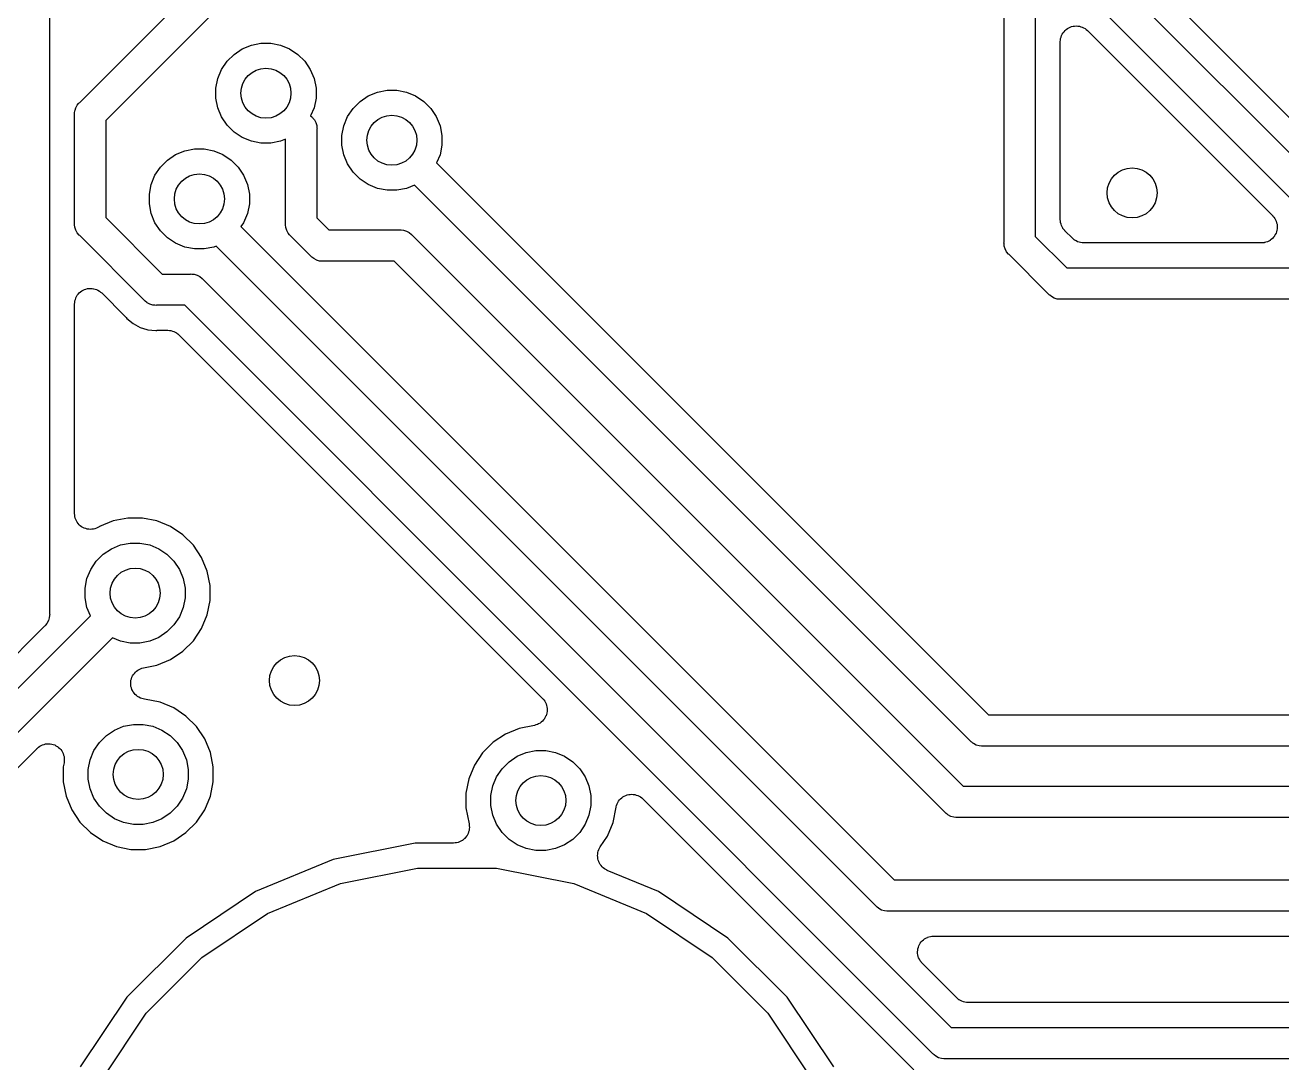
# Model space of a CAD drawing. Extents: x 113.2 to 188.8, y -123.8 to -78.2.
# Drawn here: x 147.55 to 157.6, y -99.36 to -91.06 of the extents above; entities that cross this region are included whole.
import ezdxf

# ---------------------------------------------------------------- set-up
doc = ezdxf.new("R2010")
doc.units = 0
doc.layers.add('BLACK', color=7, linetype='CONTINUOUS')

msp = doc.modelspace()

# ---------------------------------------------------------------- linework, layer by layer
at = {"layer": 'BLACK', "linetype": 'CONTINUOUS'}
for p, q in [((149.093, -83.516), (157.825, -92.248)), ((157.68, -92.4571), (148.948, -83.725)), ((147.982, -91.6755), (150.142, -89.5159)), ((147.741, -89.6357), (147.741, -95.7664)), ((150.286, -89.725), (148.191, -91.82)), ((157.87, -92.0108), (155.728, -89.8682)), ((155.625, -90.7425), (155.625, -92.7482)), ((155.375, -92.7939), (155.375, -90.7882)), ((155.904, -91.0735), (155.916, -91.07)), ((155.916, -91.07), (155.928, -91.0666)), ((155.928, -91.0665), (155.94, -91.0654)), ((155.928, -91.0666), (155.928, -91.0665)), ((155.928, -91.0665), (155.928, -91.0665)), ((155.94, -91.0654), (155.952, -91.0642)), ((155.952, -91.0642), (155.953, -91.0642)), ((155.953, -91.0642), (155.953, -91.0642)), ((155.953, -91.0642), (155.965, -91.0655)), ((155.965, -91.0655), (155.977, -91.0667)), ((155.977, -91.0667), (155.977, -91.0668)), ((155.977, -91.0668), (155.978, -91.0668)), ((155.978, -91.0668), (155.989, -91.0704)), ((155.989, -91.0704), (156.001, -91.074)), ((155.826, -91.1772), (155.828, -91.1653)), ((155.828, -91.1648), (155.831, -91.1531)), ((155.828, -91.165), (155.828, -91.1648)), ((155.828, -91.1653), (155.828, -91.165)), ((155.831, -91.1531), (155.835, -91.1416)), ((155.835, -91.1412), (155.841, -91.1306)), ((155.835, -91.1414), (155.835, -91.1412)), ((155.835, -91.1416), (155.835, -91.1414)), ((155.841, -91.1306), (155.847, -91.1198)), ((155.847, -91.1195), (155.855, -91.1102)), ((155.847, -91.1197), (155.847, -91.1195)), ((155.847, -91.1198), (155.847, -91.1197)), ((155.855, -91.1102), (155.863, -91.1008)), ((155.863, -91.1005), (155.873, -91.0929)), ((155.863, -91.1007), (155.863, -91.1005)), ((155.863, -91.1008), (155.863, -91.1007)), ((155.873, -91.0929), (155.882, -91.0852)), ((155.882, -91.085), (155.893, -91.0793)), ((155.882, -91.0851), (155.882, -91.085)), ((155.882, -91.0852), (155.882, -91.0851)), ((155.893, -91.0793), (155.904, -91.0736)), ((155.904, -91.0736), (155.904, -91.0735)), ((155.904, -91.0736), (155.904, -91.0736)), ((156.001, -91.074), (156.001, -91.0741)), ((156.001, -91.0741), (156.001, -91.0741)), ((156.001, -91.0741), (156.012, -91.08)), ((156.012, -91.08), (156.023, -91.0857)), ((156.023, -91.0857), (156.023, -91.0858)), ((156.023, -91.0858), (156.023, -91.0859)), ((156.023, -91.0859), (156.032, -91.0937)), ((156.032, -91.0937), (156.042, -91.1014)), ((156.042, -91.1014), (157.524, -92.5832)), ((149.217, -91.2915), (149.282, -91.2477)), ((149.282, -91.2477), (149.355, -91.2175)), ((149.355, -91.2175), (149.432, -91.2022)), ((149.432, -91.2022), (149.511, -91.2022)), ((149.511, -91.2022), (149.588, -91.2175)), ((149.588, -91.2175), (149.661, -91.2477)), ((149.661, -91.2477), (149.727, -91.2915)), ((155.825, -91.1894), (155.826, -91.1772)), ((155.825, -91.1899), (155.825, -91.1894)), ((155.825, -91.1912), (155.825, -91.1899)), ((155.825, -91.1899), (155.825, -91.1899)), ((155.825, -91.1899), (155.825, -91.1899)), ((155.825, -92.6128), (155.825, -91.1912)), ((149.117, -91.4127), (149.161, -91.3472)), ((149.161, -91.3472), (149.217, -91.2915)), ((149.727, -91.2915), (149.782, -91.3472)), ((149.782, -91.3472), (149.826, -91.4127)), ((149.087, -91.4855), (149.117, -91.4127)), ((149.826, -91.4127), (149.856, -91.4855)), ((149.072, -91.5628), (149.087, -91.4855)), ((149.072, -91.6416), (149.072, -91.5628)), ((149.856, -91.4855), (149.872, -91.5628)), ((149.872, -91.5628), (149.872, -91.6416)), ((149.087, -91.7188), (149.072, -91.6416)), ((149.872, -91.6416), (149.856, -91.7188)), ((150.169, -91.7238), (150.224, -91.6681)), ((150.224, -91.6681), (150.29, -91.6243)), ((150.29, -91.6243), (150.363, -91.5942)), ((150.363, -91.5942), (150.44, -91.5788)), ((150.44, -91.5788), (150.519, -91.5788)), ((150.519, -91.5788), (150.596, -91.5942)), ((150.596, -91.5942), (150.669, -91.6243)), ((150.669, -91.6243), (150.734, -91.6681)), ((150.734, -91.6681), (150.79, -91.7238)), ((147.94, -91.7683), (147.941, -91.7593)), ((147.941, -91.7744), (147.94, -91.7683)), ((147.941, -91.7593), (147.943, -91.7438)), ((147.941, -92.6427), (147.941, -91.7744)), ((147.943, -91.7438), (147.945, -91.7379)), ((147.945, -91.7379), (147.95, -91.7202)), ((147.95, -91.7202), (147.962, -91.6985)), ((147.962, -91.6985), (147.973, -91.6842)), ((147.973, -91.6842), (147.977, -91.6794)), ((147.973, -91.6842), (147.973, -91.6842)), ((147.977, -91.6794), (147.982, -91.6755)), ((149.117, -91.7916), (149.087, -91.7188)), ((149.856, -91.7188), (149.829, -91.7833)), ((150.125, -91.7893), (150.169, -91.7238)), ((150.79, -91.7238), (150.834, -91.7893)), ((148.191, -91.82), (148.191, -92.5971)), ((149.161, -91.8571), (149.117, -91.7916)), ((149.217, -91.9129), (149.161, -91.8571)), ((149.829, -91.7833), (149.838, -91.7923)), ((149.838, -91.7923), (149.843, -91.7962)), ((149.843, -91.7962), (149.847, -91.801)), ((149.847, -91.801), (149.847, -91.801)), ((149.847, -91.801), (149.854, -91.8096)), ((149.854, -91.8096), (149.859, -91.8152)), ((149.859, -91.8152), (149.87, -91.837)), ((149.87, -91.837), (149.878, -91.8605)), ((149.878, -91.8605), (149.879, -91.8789)), ((150.079, -91.9394), (150.095, -91.8621)), ((150.095, -91.8621), (150.125, -91.7893)), ((150.834, -91.7893), (150.864, -91.8621)), ((150.864, -91.8621), (150.879, -91.9394)), ((149.282, -91.9566), (149.217, -91.9129)), ((149.355, -91.9868), (149.282, -91.9566)), ((149.629, -91.9697), (149.588, -91.9868)), ((149.629, -92.6459), (149.629, -91.9697)), ((149.879, -91.8789), (149.879, -91.8789)), ((149.879, -91.8789), (149.88, -91.885)), ((149.88, -91.885), (149.879, -91.8911)), ((149.879, -91.8911), (149.879, -92.6003)), ((150.079, -92.0182), (150.079, -91.9394)), ((150.879, -91.9394), (150.879, -92.0182)), ((148.749, -92.0938), (148.822, -92.0637)), ((148.822, -92.0637), (148.899, -92.0483)), ((148.899, -92.0483), (148.978, -92.0483)), ((148.978, -92.0483), (149.055, -92.0637)), ((149.055, -92.0637), (149.128, -92.0938)), ((149.432, -92.0022), (149.355, -91.9868)), ((149.511, -92.0022), (149.432, -92.0022)), ((149.588, -91.9868), (149.511, -92.0022)), ((150.095, -92.0955), (150.079, -92.0182)), ((150.879, -92.0182), (150.864, -92.0955)), ((148.628, -92.1933), (148.684, -92.1376)), ((148.684, -92.1376), (148.749, -92.0938)), ((149.128, -92.0938), (149.194, -92.1376)), ((149.194, -92.1376), (149.249, -92.1933)), ((150.125, -92.1683), (150.095, -92.0955)), ((150.169, -92.2338), (150.125, -92.1683)), ((150.864, -92.0955), (150.837, -92.16)), ((150.837, -92.16), (155.252, -96.575)), ((148.554, -92.3316), (148.584, -92.2588)), ((148.584, -92.2588), (148.628, -92.1933)), ((149.249, -92.1933), (149.293, -92.2588)), ((149.293, -92.2588), (149.323, -92.3316)), ((150.224, -92.2895), (150.169, -92.2338)), ((148.539, -92.4089), (148.554, -92.3316)), ((149.323, -92.3316), (149.339, -92.4089)), ((150.29, -92.3333), (150.224, -92.2895)), ((150.363, -92.3634), (150.29, -92.3333)), ((150.44, -92.3788), (150.363, -92.3634)), ((150.596, -92.3634), (150.519, -92.3788)), ((150.661, -92.3367), (150.596, -92.3634)), ((155.108, -96.7841), (150.661, -92.3367)), ((148.539, -92.4877), (148.539, -92.4089)), ((149.339, -92.4089), (149.339, -92.4877)), ((150.519, -92.3788), (150.44, -92.3788)), ((148.554, -92.565), (148.539, -92.4877)), ((148.584, -92.6378), (148.554, -92.565)), ((149.323, -92.565), (149.293, -92.6378)), ((149.339, -92.4877), (149.323, -92.565)), ((147.94, -92.6488), (147.941, -92.6427)), ((147.941, -92.655), (147.94, -92.6488)), ((147.943, -92.6733), (147.941, -92.655)), ((147.941, -92.655), (147.941, -92.655)), ((147.95, -92.6969), (147.943, -92.6733)), ((148.191, -92.5971), (148.642, -93.0483)), ((148.628, -92.7033), (148.584, -92.6378)), ((149.293, -92.6378), (149.272, -92.6696)), ((149.272, -92.6696), (154.496, -97.894)), ((149.629, -92.6521), (149.629, -92.6459)), ((149.629, -92.6582), (149.629, -92.6521)), ((149.631, -92.6743), (149.629, -92.6582)), ((149.631, -92.6766), (149.631, -92.6743)), ((149.638, -92.7001), (149.631, -92.6766)), ((149.879, -92.6003), (149.975, -92.6961)), ((155.826, -92.6245), (155.825, -92.6128)), ((155.827, -92.6361), (155.826, -92.6245)), ((155.827, -92.6368), (155.827, -92.6361)), ((155.827, -92.6374), (155.827, -92.6368)), ((155.831, -92.6487), (155.827, -92.6374)), ((155.834, -92.6599), (155.831, -92.6487)), ((155.834, -92.6605), (155.834, -92.6599)), ((155.835, -92.6612), (155.834, -92.6605)), ((155.84, -92.6715), (155.835, -92.6612)), ((155.845, -92.6819), (155.84, -92.6715)), ((157.524, -92.5832), (157.524, -92.5841)), ((157.524, -92.5841), (157.525, -92.5841)), ((157.525, -92.5841), (157.525, -92.5842)), ((157.525, -92.5842), (157.525, -92.5845)), ((157.525, -92.5845), (157.532, -92.5941)), ((157.532, -92.5941), (157.54, -92.6035)), ((157.54, -92.6035), (157.54, -92.6037)), ((157.54, -92.6037), (157.54, -92.6038)), ((157.54, -92.6038), (157.546, -92.6147)), ((157.546, -92.6147), (157.552, -92.6254)), ((157.552, -92.6254), (157.552, -92.6256)), ((157.552, -92.6256), (157.552, -92.6258)), ((157.552, -92.6258), (157.555, -92.6377)), ((157.555, -92.6377), (157.559, -92.6492)), ((157.559, -92.6492), (157.559, -92.6494)), ((157.559, -92.6494), (157.559, -92.6496)), ((157.559, -92.6496), (157.56, -92.6618)), ((157.561, -92.6743), (157.559, -92.6865)), ((157.56, -92.6618), (157.561, -92.6739)), ((157.561, -92.6739), (157.561, -92.6741)), ((157.561, -92.6741), (157.561, -92.6743)), ((147.962, -92.7186), (147.95, -92.6969)), ((147.977, -92.7377), (147.962, -92.7186)), ((147.982, -92.7416), (147.977, -92.7377)), ((148.498, -93.2573), (147.982, -92.7416)), ((148.684, -92.759), (148.628, -92.7033)), ((148.749, -92.8028), (148.684, -92.759)), ((149.65, -92.7218), (149.638, -92.7001)), ((149.661, -92.7347), (149.65, -92.7218)), ((149.666, -92.7409), (149.661, -92.7347)), ((149.67, -92.7448), (149.666, -92.7409)), ((149.831, -92.9052), (149.67, -92.7448)), ((149.975, -92.6961), (150.542, -92.6961)), ((150.542, -92.6961), (150.548, -92.6955)), ((150.548, -92.6955), (150.554, -92.6961)), ((150.554, -92.6961), (150.554, -92.6961)), ((150.554, -92.6961), (150.573, -92.6979)), ((150.573, -92.6979), (150.596, -92.7051)), ((150.596, -92.7051), (150.618, -92.7167)), ((150.618, -92.7167), (150.637, -92.7323)), ((150.637, -92.7323), (150.641, -92.7371)), ((150.641, -92.7371), (155.049, -97.1451)), ((155.625, -92.7482), (155.877, -93)), ((155.846, -92.6825), (155.845, -92.6819)), ((155.846, -92.6831), (155.846, -92.6825)), ((155.854, -92.6921), (155.846, -92.6831)), ((155.861, -92.7013), (155.854, -92.6921)), ((155.862, -92.7022), (155.861, -92.7013)), ((155.862, -92.7023), (155.862, -92.7022)), ((155.862, -92.7026), (155.862, -92.7023)), ((155.862, -92.7023), (155.862, -92.7023)), ((155.922, -92.7628), (155.862, -92.7026)), ((155.931, -92.7702), (155.922, -92.7628)), ((155.94, -92.7778), (155.931, -92.7702)), ((155.941, -92.7781), (155.94, -92.7778)), ((155.942, -92.7785), (155.941, -92.7781)), ((155.952, -92.7841), (155.942, -92.7785)), ((157.504, -92.779), (157.493, -92.7848)), ((157.513, -92.7712), (157.504, -92.7788)), ((157.504, -92.7788), (157.504, -92.7789)), ((157.504, -92.7789), (157.504, -92.779)), ((157.523, -92.7634), (157.513, -92.7712)), ((157.531, -92.7539), (157.523, -92.7631)), ((157.523, -92.7631), (157.523, -92.7633)), ((157.523, -92.7633), (157.523, -92.7634)), ((157.539, -92.7444), (157.531, -92.7539)), ((157.545, -92.7333), (157.539, -92.744)), ((157.539, -92.744), (157.539, -92.7442)), ((157.539, -92.7442), (157.539, -92.7444)), ((157.551, -92.7226), (157.545, -92.7333)), ((157.554, -92.7107), (157.551, -92.7222)), ((157.551, -92.7222), (157.551, -92.7224)), ((157.551, -92.7224), (157.551, -92.7226)), ((157.558, -92.699), (157.554, -92.7107)), ((157.559, -92.6865), (157.558, -92.6985)), ((157.558, -92.6985), (157.558, -92.6987)), ((157.558, -92.6987), (157.558, -92.699)), ((148.822, -92.8329), (148.749, -92.8028)), ((148.899, -92.8483), (148.822, -92.8329)), ((148.978, -92.8483), (148.899, -92.8483)), ((149.055, -92.8329), (148.978, -92.8483)), ((149.074, -92.8252), (149.055, -92.8329)), ((154.352, -98.103), (149.074, -92.8252)), ((155.374, -92.8), (155.375, -92.7939)), ((155.375, -92.8061), (155.374, -92.8)), ((155.377, -92.8245), (155.375, -92.8061)), ((155.375, -92.8061), (155.375, -92.8061)), ((155.384, -92.8481), (155.377, -92.8245)), ((155.396, -92.8698), (155.384, -92.8481)), ((155.411, -92.8888), (155.396, -92.8698)), ((155.962, -92.7897), (155.952, -92.7841)), ((155.963, -92.7899), (155.962, -92.7897)), ((155.963, -92.7902), (155.963, -92.7899)), ((155.975, -92.7937), (155.963, -92.7902)), ((155.986, -92.7972), (155.975, -92.7937)), ((155.986, -92.7973), (155.986, -92.7972)), ((155.987, -92.7975), (155.986, -92.7973)), ((155.999, -92.7987), (155.987, -92.7975)), ((156.01, -92.8), (155.999, -92.7987)), ((156.012, -92.8), (156.01, -92.8)), ((156.012, -92.8), (156.012, -92.8)), ((156.012, -92.8), (156.012, -92.8)), ((157.434, -92.8), (156.012, -92.8)), ((156.012, -92.8), (156.012, -92.8)), ((157.446, -92.7988), (157.434, -92.8)), ((157.458, -92.7977), (157.446, -92.7988)), ((157.47, -92.7941), (157.458, -92.7976)), ((157.458, -92.7976), (157.458, -92.7976)), ((157.458, -92.7976), (157.458, -92.7977)), ((157.482, -92.7906), (157.47, -92.7941)), ((157.493, -92.7848), (157.482, -92.7904)), ((157.482, -92.7904), (157.482, -92.7905)), ((157.482, -92.7905), (157.482, -92.7906)), ((149.835, -92.9099), (149.831, -92.9052)), ((149.839, -92.9138), (149.835, -92.9099)), ((149.854, -92.9256), (149.839, -92.9138)), ((149.873, -92.9357), (149.854, -92.9256)), ((149.875, -92.9372), (149.873, -92.9357)), ((149.899, -92.9443), (149.875, -92.9372)), ((149.917, -92.9461), (149.899, -92.9443)), ((149.923, -92.9467), (149.917, -92.9461)), ((149.917, -92.9461), (149.917, -92.9461)), ((149.93, -92.9461), (149.923, -92.9467)), ((150.496, -92.9461), (149.93, -92.9461)), ((154.904, -97.3542), (150.496, -92.9461)), ((155.416, -92.8927), (155.411, -92.8888)), ((155.732, -93.2091), (155.416, -92.8927)), ((148.642, -93.0483), (148.867, -93.0483)), ((148.867, -93.0483), (148.873, -93.0477)), ((148.873, -93.0477), (148.879, -93.0483)), ((148.879, -93.0483), (148.879, -93.0483)), ((148.879, -93.0483), (148.898, -93.0501)), ((148.898, -93.0501), (148.921, -93.0572)), ((148.921, -93.0572), (148.943, -93.0689)), ((148.943, -93.0689), (148.962, -93.0845)), ((155.877, -93), (161.924, -93)), ((147.999, -93.1838), (148.009, -93.1782)), ((148.009, -93.1782), (148.02, -93.1725)), ((148.02, -93.1723), (148.032, -93.1689)), ((148.02, -93.1724), (148.02, -93.1723)), ((148.02, -93.1725), (148.02, -93.1724)), ((148.032, -93.1689), (148.044, -93.1654)), ((148.044, -93.1653), (148.056, -93.1642)), ((148.044, -93.1654), (148.044, -93.1653)), ((148.044, -93.1654), (148.044, -93.1654)), ((148.056, -93.1642), (148.068, -93.1631)), ((148.068, -93.1631), (148.069, -93.1631)), ((148.069, -93.1631), (148.069, -93.1631)), ((148.069, -93.1631), (148.081, -93.1643)), ((148.081, -93.1643), (148.093, -93.1656)), ((148.093, -93.1656), (148.093, -93.1656)), ((148.093, -93.1656), (148.094, -93.1656)), ((148.094, -93.1656), (148.105, -93.1692)), ((148.105, -93.1692), (148.117, -93.1728)), ((148.117, -93.1728), (148.117, -93.1729)), ((148.117, -93.1729), (148.117, -93.173)), ((148.117, -93.173), (148.128, -93.1788)), ((148.128, -93.1788), (148.139, -93.1845)), ((148.962, -93.0845), (148.966, -93.0892)), ((148.966, -93.0892), (154.952, -99.075)), ((147.941, -93.2883), (147.942, -93.2761)), ((147.942, -93.2761), (147.944, -93.2641)), ((147.944, -93.2636), (147.948, -93.2519)), ((147.944, -93.2639), (147.944, -93.2636)), ((147.944, -93.2641), (147.944, -93.2639)), ((147.948, -93.2519), (147.951, -93.2404)), ((147.951, -93.24), (147.957, -93.2293)), ((147.951, -93.2402), (147.951, -93.24)), ((147.951, -93.2404), (147.951, -93.2402)), ((147.957, -93.2293), (147.963, -93.2187)), ((147.963, -93.2183), (147.971, -93.209)), ((147.963, -93.2185), (147.963, -93.2183)), ((147.963, -93.2187), (147.963, -93.2185)), ((147.971, -93.209), (147.979, -93.1996)), ((147.979, -93.1993), (147.989, -93.1917)), ((147.979, -93.1995), (147.979, -93.1993)), ((147.979, -93.1996), (147.979, -93.1995)), ((147.989, -93.1917), (147.998, -93.184)), ((147.998, -93.1839), (147.999, -93.1838)), ((147.998, -93.184), (147.998, -93.1839)), ((148.139, -93.1845), (148.139, -93.1847)), ((148.139, -93.1847), (148.139, -93.1848)), ((148.139, -93.1848), (148.148, -93.1926)), ((148.148, -93.1926), (148.158, -93.2002)), ((148.158, -93.2002), (148.345, -93.3874)), ((148.502, -93.2621), (148.498, -93.2573)), ((148.506, -93.266), (148.502, -93.2621)), ((148.518, -93.2757), (148.506, -93.266)), ((148.506, -93.266), (148.506, -93.266)), ((148.521, -93.2777), (148.518, -93.2757)), ((148.542, -93.2893), (148.521, -93.2777)), ((155.736, -93.2138), (155.732, -93.2091)), ((155.741, -93.2177), (155.736, -93.2138)), ((155.755, -93.2294), (155.741, -93.2177)), ((155.776, -93.2404), (155.755, -93.2294)), ((155.777, -93.241), (155.776, -93.2404)), ((155.8, -93.2482), (155.777, -93.241)), ((155.819, -93.25), (155.8, -93.2482)), ((155.825, -93.2506), (155.819, -93.25)), ((155.819, -93.25), (155.819, -93.25)), ((155.831, -93.25), (155.825, -93.2506)), ((161.969, -93.25), (155.831, -93.25)), ((147.941, -93.2887), (147.941, -93.2883)), ((147.941, -93.29), (147.941, -93.2887)), ((147.941, -93.2887), (147.941, -93.2887)), ((147.941, -93.2887), (147.941, -93.2887)), ((147.941, -94.9642), (147.941, -93.29)), ((148.566, -93.2965), (148.542, -93.2893)), ((148.584, -93.2983), (148.566, -93.2965)), ((148.591, -93.2989), (148.584, -93.2983)), ((148.584, -93.2983), (148.584, -93.2983)), ((148.597, -93.2983), (148.591, -93.2989)), ((148.822, -93.2983), (148.597, -93.2983)), ((154.807, -99.2841), (148.822, -93.2983)), ((148.345, -93.3874), (148.346, -93.3887)), ((148.346, -93.3887), (148.35, -93.3928)), ((148.35, -93.3928), (148.353, -93.3966)), ((148.353, -93.3966), (148.36, -93.4042)), ((148.36, -93.4042), (148.409, -93.4448)), ((148.409, -93.4448), (148.466, -93.475)), ((148.466, -93.475), (148.519, -93.4912)), ((148.519, -93.4912), (148.519, -93.4912)), ((148.519, -93.4912), (148.527, -93.4936)), ((148.527, -93.4936), (148.591, -93.4999)), ((148.591, -93.4999), (148.6, -93.4989)), ((148.6, -93.4989), (148.602, -93.4987)), ((148.602, -93.4987), (148.607, -93.4988)), ((148.607, -93.4988), (148.613, -93.4983)), ((148.613, -93.4983), (148.686, -93.4983)), ((148.686, -93.4983), (148.686, -93.4983)), ((148.686, -93.4983), (148.687, -93.4983)), ((148.687, -93.4983), (148.687, -93.4983)), ((148.687, -93.4983), (148.688, -93.4983)), ((148.688, -93.4983), (148.7, -93.4996)), ((148.7, -93.4996), (148.711, -93.5008)), ((148.711, -93.5008), (148.712, -93.501)), ((148.712, -93.501), (148.712, -93.5011)), ((148.712, -93.5011), (148.724, -93.5046)), ((148.724, -93.5046), (148.735, -93.508)), ((148.735, -93.508), (148.735, -93.5084)), ((148.735, -93.5084), (148.736, -93.5086)), ((148.736, -93.5086), (148.746, -93.5142)), ((148.746, -93.5142), (148.757, -93.5198)), ((148.757, -93.5198), (148.757, -93.5202)), ((148.757, -93.5202), (148.758, -93.5205)), ((148.758, -93.5205), (148.767, -93.528)), ((148.767, -93.528), (148.776, -93.5355)), ((148.776, -93.5355), (151.684, -96.4438)), ((147.942, -94.9762), (147.941, -94.9642)), ((147.943, -94.9883), (147.942, -94.9762)), ((147.943, -94.9885), (147.943, -94.9883)), ((147.943, -94.9888), (147.943, -94.9885)), ((147.947, -95.0004), (147.943, -94.9888)), ((147.95, -95.012), (147.947, -95.0004)), ((147.951, -95.0123), (147.95, -95.012)), ((147.951, -95.0125), (147.951, -95.0123)), ((147.956, -95.0233), (147.951, -95.0125)), ((147.962, -95.034), (147.956, -95.0233)), ((147.962, -95.0342), (147.962, -95.034)), ((147.962, -95.0344), (147.962, -95.0342)), ((147.97, -95.0439), (147.962, -95.0344)), ((147.978, -95.0532), (147.97, -95.0439)), ((147.978, -95.0534), (147.978, -95.0532)), ((147.978, -95.0536), (147.978, -95.0534)), ((147.987, -95.0614), (147.978, -95.0536)), ((147.997, -95.0691), (147.987, -95.0614)), ((147.997, -95.0693), (147.997, -95.0691)), ((147.997, -95.0694), (147.997, -95.0693)), ((148.008, -95.0752), (147.997, -95.0694)), ((148.018, -95.081), (148.008, -95.0752)), ((148.019, -95.0811), (148.018, -95.081)), ((148.019, -95.0812), (148.019, -95.0811)), ((148.03, -95.0848), (148.019, -95.0812)), ((148.042, -95.0884), (148.03, -95.0848)), ((148.042, -95.0885), (148.042, -95.0884)), ((148.043, -95.0886), (148.042, -95.0885)), ((148.055, -95.0898), (148.043, -95.0886)), ((148.067, -95.0911), (148.055, -95.0898)), ((148.079, -95.0901), (148.067, -95.0911)), ((148.067, -95.0911), (148.067, -95.0911)), ((148.067, -95.0911), (148.067, -95.0911)), ((148.091, -95.089), (148.079, -95.0901)), ((148.092, -95.0889), (148.091, -95.089)), ((148.103, -95.0855), (148.092, -95.0889)), ((148.092, -95.0889), (148.092, -95.0889)), ((148.115, -95.0821), (148.103, -95.0855)), ((148.116, -95.0819), (148.115, -95.082)), ((148.115, -95.082), (148.115, -95.0821)), ((148.126, -95.0763), (148.116, -95.0819)), ((148.137, -95.0707), (148.126, -95.0763)), ((148.138, -95.0704), (148.137, -95.0707)), ((148.139, -95.0697), (148.138, -95.0704)), ((148.138, -95.0704), (148.138, -95.0704)), ((148.138, -95.0704), (148.138, -95.0704)), ((148.141, -95.0683), (148.139, -95.0697)), ((148.25, -95.0231), (148.141, -95.0683)), ((148.366, -95), (148.25, -95.0231)), ((148.484, -95), (148.366, -95)), ((148.6, -95.0231), (148.484, -95)), ((148.709, -95.0683), (148.6, -95.0231)), ((148.807, -95.1339), (148.709, -95.0683)), ((148.891, -95.2175), (148.807, -95.1339)), ((148.114, -95.345), (148.17, -95.2893)), ((148.17, -95.2893), (148.236, -95.2455)), ((148.236, -95.2455), (148.308, -95.2154)), ((148.308, -95.2154), (148.386, -95.2)), ((148.386, -95.2), (148.464, -95.2)), ((148.464, -95.2), (148.542, -95.2154)), ((148.542, -95.2154), (148.614, -95.2455)), ((148.614, -95.2455), (148.68, -95.2893)), ((148.68, -95.2893), (148.736, -95.345)), ((148.957, -95.3158), (148.891, -95.2175)), ((148.071, -95.4105), (148.114, -95.345)), ((148.736, -95.345), (148.779, -95.4105)), ((149.002, -95.425), (148.957, -95.3158)), ((148.025, -95.5606), (148.04, -95.4833)), ((148.04, -95.4833), (148.071, -95.4105)), ((148.779, -95.4105), (148.81, -95.4833)), ((148.81, -95.4833), (148.825, -95.5606)), ((149.025, -95.5409), (149.002, -95.425)), ((148.025, -95.6394), (148.025, -95.5606)), ((148.825, -95.5606), (148.825, -95.6394)), ((149.025, -95.6591), (149.025, -95.5409)), ((148.04, -95.7167), (148.025, -95.6394)), ((148.825, -95.6394), (148.81, -95.7167)), ((149.002, -95.775), (149.025, -95.6591)), ((146.016, -97.8323), (148.067, -95.7811)), ((147.741, -95.7787), (147.739, -95.797)), ((147.741, -95.7664), (147.742, -95.7725)), ((147.742, -95.7725), (147.741, -95.7787)), ((147.741, -95.7787), (147.741, -95.7787)), ((148.067, -95.7811), (148.04, -95.7167)), ((148.779, -95.7895), (148.736, -95.855)), ((148.81, -95.7167), (148.779, -95.7895)), ((148.957, -95.8842), (149.002, -95.775)), ((147.7, -95.8653), (145.775, -97.7904)), ((147.705, -95.8614), (147.7, -95.8653)), ((147.709, -95.8566), (147.705, -95.8614)), ((147.719, -95.8436), (147.709, -95.8566)), ((147.709, -95.8566), (147.709, -95.8566)), ((147.72, -95.8423), (147.719, -95.8436)), ((147.732, -95.8206), (147.72, -95.8423)), ((147.739, -95.797), (147.732, -95.8206)), ((148.736, -95.855), (148.68, -95.9107)), ((148.891, -95.9825), (148.957, -95.8842)), ((148.244, -95.9579), (146.225, -97.9768)), ((148.308, -95.9846), (148.244, -95.9579)), ((148.386, -96), (148.308, -95.9846)), ((148.542, -95.9846), (148.464, -96)), ((148.614, -95.9545), (148.542, -95.9846)), ((148.68, -95.9107), (148.614, -95.9545)), ((148.807, -96.066), (148.891, -95.9825)), ((148.464, -96), (148.386, -96)), ((148.709, -96.1317), (148.807, -96.066)), ((148.492, -96.1984), (148.6, -96.1769)), ((148.6, -96.1769), (148.709, -96.1317)), ((148.391, -96.31), (148.392, -96.2976)), ((148.392, -96.2975), (148.396, -96.2861)), ((148.392, -96.2976), (148.392, -96.2975)), ((148.392, -96.2975), (148.392, -96.2975)), ((148.396, -96.2861), (148.4, -96.2739)), ((148.4, -96.2738), (148.405, -96.263)), ((148.4, -96.2739), (148.4, -96.2738)), ((148.4, -96.2738), (148.4, -96.2738)), ((148.405, -96.263), (148.411, -96.2521)), ((148.411, -96.252), (148.419, -96.2423)), ((148.411, -96.2521), (148.411, -96.252)), ((148.411, -96.252), (148.411, -96.252)), ((148.419, -96.2423), (148.427, -96.233)), ((148.427, -96.2329), (148.437, -96.2247)), ((148.427, -96.233), (148.427, -96.2329)), ((148.427, -96.2329), (148.427, -96.2329)), ((148.437, -96.2247), (148.446, -96.2173)), ((148.446, -96.2172), (148.458, -96.2112)), ((148.446, -96.2173), (148.446, -96.2172)), ((148.446, -96.2173), (148.446, -96.2173)), ((148.458, -96.2112), (148.468, -96.2056)), ((148.468, -96.2056), (148.48, -96.2021)), ((148.468, -96.2056), (148.468, -96.2056)), ((148.468, -96.2056), (148.468, -96.2056)), ((148.48, -96.2021), (148.492, -96.1984)), ((148.39, -96.3221), (148.391, -96.31)), ((148.39, -96.3222), (148.39, -96.3221)), ((148.391, -96.3352), (148.39, -96.3222)), ((148.39, -96.3222), (148.39, -96.3222)), ((148.392, -96.3468), (148.391, -96.3352)), ((148.392, -96.3469), (148.392, -96.3468)), ((148.392, -96.3468), (148.392, -96.3468)), ((148.395, -96.3588), (148.392, -96.3469)), ((148.399, -96.3706), (148.395, -96.3588)), ((148.399, -96.3707), (148.399, -96.3706)), ((148.399, -96.3706), (148.399, -96.3706)), ((148.404, -96.3807), (148.399, -96.3707)), ((148.41, -96.3925), (148.404, -96.3807)), ((148.41, -96.3926), (148.41, -96.3925)), ((148.411, -96.3926), (148.41, -96.3926)), ((148.418, -96.402), (148.411, -96.3926)), ((148.426, -96.4119), (148.418, -96.402)), ((148.436, -96.42), (148.426, -96.4119)), ((148.426, -96.4119), (148.426, -96.4119)), ((148.426, -96.4119), (148.426, -96.4119)), ((148.445, -96.4278), (148.436, -96.42)), ((148.445, -96.4279), (148.445, -96.4278)), ((148.445, -96.4278), (148.445, -96.4278)), ((148.456, -96.4336), (148.445, -96.4279)), ((148.467, -96.4397), (148.456, -96.4336)), ((148.467, -96.4398), (148.467, -96.4397)), ((148.467, -96.4397), (148.467, -96.4397)), ((148.478, -96.4434), (148.467, -96.4398)), ((148.49, -96.4472), (148.478, -96.4434)), ((148.501, -96.4485), (148.49, -96.4472)), ((148.49, -96.4472), (148.49, -96.4472)), ((148.49, -96.4472), (148.49, -96.4472)), ((148.625, -96.4731), (148.501, -96.4485)), ((148.734, -96.5183), (148.625, -96.4731)), ((151.684, -96.4438), (151.685, -96.4447)), ((151.685, -96.4447), (151.685, -96.4447)), ((151.685, -96.4447), (151.685, -96.4447)), ((151.685, -96.4447), (151.685, -96.4451)), ((151.685, -96.4451), (151.693, -96.4546)), ((151.693, -96.4546), (151.701, -96.464)), ((151.701, -96.464), (151.701, -96.4642)), ((151.701, -96.4642), (151.701, -96.4645)), ((151.701, -96.4645), (151.707, -96.4753)), ((151.707, -96.4753), (151.712, -96.486)), ((151.712, -96.486), (151.712, -96.4862)), ((151.712, -96.4862), (151.712, -96.4865)), ((151.712, -96.4865), (151.716, -96.4983)), ((151.716, -96.4983), (151.719, -96.5097)), ((148.832, -96.584), (148.734, -96.5183)), ((148.916, -96.6675), (148.832, -96.584)), ((151.706, -96.5939), (151.7, -96.6046)), ((151.711, -96.5833), (151.706, -96.5939)), ((151.712, -96.5827), (151.711, -96.583)), ((151.711, -96.583), (151.711, -96.5833)), ((151.715, -96.5712), (151.712, -96.5827)), ((151.719, -96.5596), (151.715, -96.5712)), ((151.719, -96.5097), (151.719, -96.51)), ((151.719, -96.51), (151.719, -96.5103)), ((151.719, -96.5103), (151.72, -96.5225)), ((151.72, -96.547), (151.719, -96.5591)), ((151.719, -96.5591), (151.719, -96.5593)), ((151.719, -96.5593), (151.719, -96.5596)), ((151.72, -96.5225), (151.721, -96.5344)), ((151.721, -96.535), (151.72, -96.547)), ((151.721, -96.5344), (151.721, -96.5347)), ((151.721, -96.5347), (151.721, -96.535)), ((155.252, -96.575), (162.777, -96.575)), ((148.195, -96.7393), (148.261, -96.6955)), ((148.261, -96.6955), (148.333, -96.6654)), ((148.333, -96.6654), (148.411, -96.65)), ((148.411, -96.65), (148.489, -96.65)), ((148.489, -96.65), (148.567, -96.6654)), ((148.567, -96.6654), (148.639, -96.6955)), ((148.639, -96.6955), (148.705, -96.7393)), ((148.982, -96.7658), (148.916, -96.6675)), ((151.496, -96.6827), (151.387, -96.728)), ((151.619, -96.6582), (151.496, -96.6827)), ((151.631, -96.6546), (151.619, -96.6582)), ((151.642, -96.6512), (151.631, -96.6546)), ((151.643, -96.6511), (151.642, -96.6512)), ((151.653, -96.6454), (151.643, -96.651)), ((151.643, -96.651), (151.643, -96.6511)), ((151.664, -96.6397), (151.653, -96.6454)), ((151.665, -96.6395), (151.664, -96.6397)), ((151.674, -96.6318), (151.665, -96.6394)), ((151.665, -96.6394), (151.665, -96.6395)), ((151.684, -96.6241), (151.674, -96.6318)), ((151.692, -96.6143), (151.684, -96.6237)), ((151.684, -96.6237), (151.684, -96.6238)), ((151.684, -96.6238), (151.684, -96.6241)), ((151.699, -96.605), (151.692, -96.6143)), ((151.7, -96.6048), (151.699, -96.605)), ((151.7, -96.6046), (151.7, -96.6048)), ((148.096, -96.8605), (148.139, -96.795)), ((148.139, -96.795), (148.195, -96.7393)), ((148.705, -96.7393), (148.761, -96.795)), ((148.761, -96.795), (148.804, -96.8605)), ((149.027, -96.875), (148.982, -96.7658)), ((151.288, -96.7936), (151.205, -96.8772)), ((151.387, -96.728), (151.288, -96.7936)), ((155.112, -96.7888), (155.108, -96.7841)), ((155.117, -96.7927), (155.112, -96.7888)), ((155.125, -96.8), (155.117, -96.7927)), ((155.117, -96.7927), (155.117, -96.7927)), ((155.131, -96.8044), (155.125, -96.8)), ((146.462, -98.0224), (147.642, -96.8422)), ((147.642, -96.8422), (147.643, -96.8412)), ((147.643, -96.8412), (147.644, -96.8409)), ((147.643, -96.8412), (147.643, -96.8412)), ((147.643, -96.8412), (147.643, -96.8412)), ((147.644, -96.8409), (147.653, -96.8331)), ((147.653, -96.8331), (147.663, -96.8257)), ((147.663, -96.8255), (147.674, -96.8198)), ((147.663, -96.8256), (147.663, -96.8255)), ((147.663, -96.8257), (147.663, -96.8256)), ((147.674, -96.8198), (147.685, -96.8142)), ((147.685, -96.8141), (147.697, -96.8107)), ((147.685, -96.8142), (147.685, -96.8141)), ((147.685, -96.8142), (147.685, -96.8142)), ((147.697, -96.8107), (147.709, -96.8072)), ((147.709, -96.8072), (147.721, -96.8061)), ((147.709, -96.8072), (147.709, -96.8072)), ((147.709, -96.8072), (147.709, -96.8072)), ((147.721, -96.8061), (147.733, -96.805)), ((147.733, -96.805), (147.733, -96.805)), ((147.733, -96.805), (147.734, -96.805)), ((147.734, -96.805), (147.746, -96.8063)), ((147.746, -96.8063), (147.758, -96.8076)), ((147.758, -96.8076), (147.758, -96.8077)), ((147.758, -96.8077), (147.758, -96.8077)), ((147.758, -96.8077), (147.77, -96.8113)), ((147.77, -96.8113), (147.782, -96.815)), ((147.782, -96.815), (147.782, -96.815)), ((147.782, -96.815), (147.782, -96.8151)), ((147.782, -96.8151), (147.792, -96.8207)), ((147.792, -96.8207), (147.803, -96.8268)), ((147.803, -96.8268), (147.803, -96.8269)), ((147.803, -96.8269), (147.804, -96.827)), ((147.804, -96.827), (147.813, -96.8346)), ((147.813, -96.8346), (147.822, -96.8426)), ((147.822, -96.8426), (147.823, -96.8427)), ((147.823, -96.8427), (147.823, -96.8428)), ((147.823, -96.8428), (147.83, -96.8523)), ((147.83, -96.8523), (147.838, -96.8618)), ((147.838, -96.8618), (147.838, -96.8619)), ((147.838, -96.8619), (147.838, -96.8621)), ((147.838, -96.8621), (147.844, -96.873)), ((147.844, -96.873), (147.85, -96.8837)), ((147.85, -96.8837), (147.85, -96.8839)), ((147.85, -96.8839), (147.85, -96.884)), ((147.85, -96.884), (147.853, -96.8957)), ((147.853, -96.8957), (147.857, -96.9074)), ((148.065, -96.9333), (148.096, -96.8605)), ((148.804, -96.8605), (148.835, -96.9333)), ((149.05, -96.9909), (149.027, -96.875)), ((151.205, -96.8772), (151.139, -96.9755)), ((151.481, -96.9052), (151.554, -96.8751)), ((151.554, -96.8751), (151.631, -96.8597)), ((151.631, -96.8597), (151.71, -96.8597)), ((151.71, -96.8597), (151.787, -96.8751)), ((151.787, -96.8751), (151.86, -96.9052)), ((155.153, -96.816), (155.131, -96.8044)), ((155.176, -96.8232), (155.153, -96.816)), ((155.194, -96.825), (155.176, -96.8232)), ((155.201, -96.8256), (155.194, -96.825)), ((155.194, -96.825), (155.194, -96.825)), ((155.207, -96.825), (155.201, -96.8256)), ((162.919, -96.825), (155.207, -96.825)), ((147.857, -96.9568), (147.85, -96.9909)), ((147.85, -96.9909), (147.85, -97.1091)), ((147.857, -96.9074), (147.857, -96.9076)), ((147.857, -96.9076), (147.857, -96.9078)), ((147.857, -96.9078), (147.858, -96.9199)), ((147.858, -96.9444), (147.857, -96.9568)), ((147.858, -96.9199), (147.859, -96.9321)), ((147.859, -96.9324), (147.858, -96.9444)), ((147.859, -96.9321), (147.859, -96.9323)), ((147.859, -96.9323), (147.859, -96.9324)), ((148.05, -97.0106), (148.065, -96.9333)), ((148.835, -96.9333), (148.85, -97.0106)), ((149.05, -97.1091), (149.05, -96.9909)), ((151.139, -96.9755), (151.094, -97.0847)), ((151.36, -97.0047), (151.416, -96.949)), ((151.416, -96.949), (151.481, -96.9052)), ((151.86, -96.9052), (151.926, -96.949)), ((151.926, -96.949), (151.982, -97.0047)), ((148.05, -97.0894), (148.05, -97.0106)), ((148.065, -97.1667), (148.05, -97.0894)), ((148.85, -97.0894), (148.835, -97.1667)), ((148.85, -97.0106), (148.85, -97.0894)), ((151.094, -97.0847), (151.071, -97.2006)), ((151.286, -97.143), (151.316, -97.0702)), ((151.316, -97.0702), (151.36, -97.0047)), ((151.982, -97.0047), (152.025, -97.0702)), ((152.025, -97.0702), (152.055, -97.143)), ((147.85, -97.1091), (147.873, -97.225)), ((148.096, -97.2395), (148.065, -97.1667)), ((148.835, -97.1667), (148.804, -97.2395)), ((149.027, -97.225), (149.05, -97.1091)), ((151.071, -97.2006), (151.071, -97.3188)), ((151.271, -97.2203), (151.286, -97.143)), ((152.055, -97.143), (152.071, -97.2203)), ((155.049, -97.1451), (157.984, -97.1451)), ((147.873, -97.225), (147.918, -97.3342)), ((148.139, -97.305), (148.096, -97.2395)), ((148.804, -97.2395), (148.761, -97.305)), ((148.982, -97.3342), (149.027, -97.225)), ((151.271, -97.2991), (151.271, -97.2203)), ((151.286, -97.3764), (151.271, -97.2991)), ((152.071, -97.2991), (152.055, -97.3764)), ((152.071, -97.2203), (152.071, -97.2991)), ((152.273, -97.3096), (152.276, -97.2979)), ((152.276, -97.2979), (152.28, -97.2865)), ((152.28, -97.286), (152.286, -97.2753)), ((152.28, -97.2862), (152.28, -97.286)), ((152.28, -97.2865), (152.28, -97.2862)), ((152.286, -97.2753), (152.292, -97.2647)), ((152.292, -97.2642), (152.3, -97.2549)), ((152.292, -97.2645), (152.292, -97.2642)), ((152.292, -97.2647), (152.292, -97.2645)), ((152.3, -97.2549), (152.308, -97.2457)), ((152.308, -97.2453), (152.317, -97.2378)), ((152.308, -97.2455), (152.308, -97.2453)), ((152.308, -97.2457), (152.308, -97.2455)), ((152.317, -97.2378), (152.327, -97.2301)), ((152.327, -97.2298), (152.338, -97.2242)), ((152.327, -97.2299), (152.327, -97.2298)), ((152.327, -97.2301), (152.327, -97.2299)), ((152.338, -97.2242), (152.349, -97.2185)), ((152.349, -97.2183), (152.361, -97.2149)), ((152.349, -97.2184), (152.349, -97.2183)), ((152.349, -97.2185), (152.349, -97.2184)), ((152.361, -97.2149), (152.373, -97.2114)), ((152.373, -97.2113), (152.385, -97.2102)), ((152.373, -97.2114), (152.373, -97.2113)), ((152.373, -97.2114), (152.373, -97.2114)), ((152.385, -97.2102), (152.397, -97.2091)), ((152.397, -97.2091), (152.398, -97.2091)), ((152.398, -97.2091), (152.398, -97.2091)), ((152.398, -97.2091), (152.41, -97.2103)), ((152.41, -97.2103), (152.422, -97.2116)), ((152.422, -97.2116), (152.422, -97.2117)), ((152.422, -97.2117), (152.423, -97.2117)), ((152.423, -97.2117), (152.434, -97.2153)), ((152.434, -97.2153), (152.446, -97.2188)), ((152.446, -97.2188), (152.446, -97.219)), ((152.446, -97.219), (152.446, -97.2191)), ((152.446, -97.2191), (152.457, -97.2249)), ((152.457, -97.2249), (152.468, -97.2306)), ((152.468, -97.2306), (152.468, -97.2307)), ((152.468, -97.2307), (152.468, -97.2309)), ((152.468, -97.2309), (152.477, -97.2386)), ((152.477, -97.2386), (152.487, -97.2463)), ((152.487, -97.2463), (154.654, -99.4141)), ((147.918, -97.3342), (147.984, -97.4325)), ((148.195, -97.3607), (148.139, -97.305)), ((148.261, -97.4045), (148.195, -97.3607)), ((148.705, -97.3607), (148.639, -97.4045)), ((148.761, -97.305), (148.705, -97.3607)), ((148.916, -97.4325), (148.982, -97.3342)), ((151.071, -97.3188), (151.096, -97.4464)), ((151.316, -97.4491), (151.286, -97.3764)), ((152.055, -97.3764), (152.025, -97.4491)), ((152.248, -97.4347), (152.272, -97.3113)), ((152.272, -97.3113), (152.273, -97.3101)), ((152.273, -97.3101), (152.273, -97.3096)), ((152.273, -97.3101), (152.273, -97.3101)), ((152.273, -97.3101), (152.273, -97.3101)), ((154.908, -97.359), (154.904, -97.3542)), ((154.913, -97.3629), (154.908, -97.359)), ((154.921, -97.3695), (154.913, -97.3629)), ((154.913, -97.3629), (154.913, -97.3629)), ((154.927, -97.3746), (154.921, -97.3695)), ((154.949, -97.3862), (154.927, -97.3746)), ((154.973, -97.3933), (154.949, -97.3862)), ((154.991, -97.3951), (154.973, -97.3933)), ((154.997, -97.3957), (154.991, -97.3951)), ((154.991, -97.3951), (154.991, -97.3951)), ((155.003, -97.3951), (154.997, -97.3957)), ((158.029, -97.3951), (155.003, -97.3951)), ((147.984, -97.4325), (148.068, -97.516)), ((148.333, -97.4346), (148.261, -97.4045)), ((148.411, -97.45), (148.333, -97.4346)), ((148.489, -97.45), (148.411, -97.45)), ((148.567, -97.4346), (148.489, -97.45)), ((148.639, -97.4045), (148.567, -97.4346)), ((148.832, -97.516), (148.916, -97.4325)), ((151.097, -97.4992), (151.093, -97.5106)), ((151.096, -97.4464), (151.097, -97.4492)), ((151.097, -97.4492), (151.097, -97.4495)), ((151.097, -97.4495), (151.097, -97.4498)), ((151.097, -97.4498), (151.098, -97.462)), ((151.098, -97.4865), (151.097, -97.4985)), ((151.097, -97.4985), (151.097, -97.4988)), ((151.097, -97.4988), (151.097, -97.4992)), ((151.098, -97.462), (151.099, -97.4739)), ((151.099, -97.4745), (151.098, -97.4865)), ((151.099, -97.4739), (151.099, -97.4742)), ((151.099, -97.4742), (151.099, -97.4745)), ((151.36, -97.5147), (151.316, -97.4491)), ((152.025, -97.4491), (151.982, -97.5147)), ((152.203, -97.5439), (152.248, -97.4347)), ((148.068, -97.516), (148.166, -97.5817)), ((148.166, -97.5817), (148.275, -97.6269)), ((148.625, -97.6269), (148.734, -97.5817)), ((148.734, -97.5817), (148.832, -97.516)), ((150.665, -97.6), (150.008, -97.7307)), ((150.972, -97.6), (150.665, -97.6)), ((150.984, -97.5988), (150.972, -97.6)), ((150.996, -97.5977), (150.984, -97.5988)), ((150.997, -97.5976), (150.996, -97.5977)), ((151.009, -97.5941), (150.997, -97.5976)), ((150.997, -97.5976), (150.997, -97.5976)), ((151.02, -97.5907), (151.009, -97.5941)), ((151.021, -97.5904), (151.02, -97.5905)), ((151.02, -97.5905), (151.02, -97.5907)), ((151.031, -97.5847), (151.021, -97.5904)), ((151.042, -97.5791), (151.031, -97.5847)), ((151.043, -97.5788), (151.042, -97.5789)), ((151.042, -97.5789), (151.042, -97.5791)), ((151.052, -97.5711), (151.043, -97.5788)), ((151.061, -97.5636), (151.052, -97.5711)), ((151.062, -97.5633), (151.061, -97.5636)), ((151.069, -97.5538), (151.062, -97.5631)), ((151.062, -97.5631), (151.062, -97.5633)), ((151.077, -97.5445), (151.069, -97.5538)), ((151.078, -97.544), (151.077, -97.5443)), ((151.077, -97.5443), (151.077, -97.5445)), ((151.083, -97.5334), (151.078, -97.544)), ((151.089, -97.5228), (151.083, -97.5334)), ((151.093, -97.5106), (151.089, -97.5222)), ((151.089, -97.5222), (151.089, -97.5225)), ((151.089, -97.5225), (151.089, -97.5228)), ((151.416, -97.5704), (151.36, -97.5147)), ((151.481, -97.6142), (151.416, -97.5704)), ((151.926, -97.5704), (151.86, -97.6142)), ((151.982, -97.5147), (151.926, -97.5704)), ((152.145, -97.6299), (152.203, -97.5439)), ((148.275, -97.6269), (148.391, -97.65)), ((148.391, -97.65), (148.509, -97.65)), ((148.509, -97.65), (148.625, -97.6269)), ((151.554, -97.6443), (151.481, -97.6142)), ((151.631, -97.6597), (151.554, -97.6443)), ((151.71, -97.6597), (151.631, -97.6597)), ((151.787, -97.6443), (151.71, -97.6597)), ((151.86, -97.6142), (151.787, -97.6443)), ((152.124, -97.6993), (152.125, -97.6874)), ((152.124, -97.6997), (152.124, -97.6993)), ((152.124, -97.7001), (152.124, -97.6997)), ((152.125, -97.7121), (152.124, -97.7001)), ((152.125, -97.6874), (152.126, -97.6755)), ((152.126, -97.6747), (152.13, -97.6631)), ((152.126, -97.6751), (152.126, -97.6747)), ((152.126, -97.6755), (152.126, -97.6751)), ((152.13, -97.6631), (152.133, -97.6517)), ((152.133, -97.6517), (152.134, -97.6514)), ((152.134, -97.651), (152.139, -97.6404)), ((152.134, -97.6514), (152.134, -97.651)), ((152.139, -97.6404), (152.145, -97.6299)), ((150.008, -97.7307), (149.389, -97.987)), ((150.067, -97.923), (150.685, -97.8)), ((150.685, -97.8), (151.315, -97.8)), ((151.315, -97.8), (151.933, -97.923)), ((152.126, -97.724), (152.125, -97.7121)), ((152.126, -97.7244), (152.126, -97.724)), ((152.126, -97.7248), (152.126, -97.7244)), ((152.129, -97.7363), (152.126, -97.7248)), ((152.133, -97.7478), (152.129, -97.7363)), ((152.133, -97.7482), (152.133, -97.7478)), ((152.133, -97.7485), (152.133, -97.7482)), ((152.139, -97.7592), (152.133, -97.7485)), ((152.144, -97.7698), (152.139, -97.7592)), ((152.145, -97.7701), (152.144, -97.7698)), ((152.145, -97.7704), (152.145, -97.7701)), ((152.152, -97.7798), (152.145, -97.7704)), ((152.16, -97.7891), (152.152, -97.7798)), ((152.16, -97.7894), (152.16, -97.7891)), ((152.16, -97.7897), (152.16, -97.7894)), ((152.17, -97.7974), (152.16, -97.7897)), ((152.179, -97.8051), (152.17, -97.7974)), ((152.179, -97.8053), (152.179, -97.8051)), ((152.179, -97.8055), (152.179, -97.8053)), ((152.19, -97.8113), (152.179, -97.8055)), ((152.2, -97.8171), (152.19, -97.8113)), ((152.201, -97.8174), (152.2, -97.8171)), ((152.202, -97.8178), (152.201, -97.8174)), ((152.201, -97.8174), (152.201, -97.8174)), ((152.201, -97.8174), (152.201, -97.8174)), ((152.611, -97.987), (152.202, -97.8178)), ((154.496, -97.894), (157.871, -97.894)), ((149.389, -97.987), (148.833, -98.359)), ((149.484, -98.1642), (150.067, -97.923)), ((151.933, -97.923), (152.516, -98.1642)), ((153.167, -98.359), (152.611, -97.987)), ((154.355, -98.1078), (154.352, -98.103)), ((148.96, -98.5144), (149.484, -98.1642)), ((152.516, -98.1642), (153.04, -98.5144)), ((154.36, -98.1117), (154.355, -98.1078)), ((154.37, -98.1195), (154.36, -98.1117)), ((154.36, -98.1117), (154.36, -98.1117)), ((154.375, -98.1234), (154.37, -98.1195)), ((154.396, -98.135), (154.375, -98.1234)), ((154.42, -98.1422), (154.396, -98.135)), ((154.438, -98.144), (154.42, -98.1422)), ((154.444, -98.1446), (154.438, -98.144)), ((154.438, -98.144), (154.438, -98.144)), ((154.45, -98.144), (154.444, -98.1446)), ((157.917, -98.144), (154.45, -98.144)), ((148.833, -98.359), (148.359, -98.8326)), ((153.641, -98.8326), (153.167, -98.359)), ((154.699, -98.4105), (154.705, -98.4)), ((154.705, -98.3996), (154.713, -98.3902)), ((154.705, -98.3998), (154.705, -98.3996)), ((154.705, -98.4), (154.705, -98.3998)), ((154.713, -98.3902), (154.721, -98.3809)), ((154.721, -98.3805), (154.731, -98.3729)), ((154.721, -98.3807), (154.721, -98.3805)), ((154.721, -98.3809), (154.721, -98.3807)), ((154.731, -98.3729), (154.74, -98.3652)), ((154.74, -98.3649), (154.751, -98.3593)), ((154.74, -98.3651), (154.74, -98.3649)), ((154.74, -98.3652), (154.74, -98.3651)), ((154.751, -98.3593), (154.762, -98.3536)), ((154.762, -98.3534), (154.774, -98.3499)), ((154.762, -98.3535), (154.762, -98.3534)), ((154.762, -98.3536), (154.762, -98.3535)), ((154.774, -98.3499), (154.786, -98.3464)), ((154.786, -98.3463), (154.798, -98.3452)), ((154.786, -98.3464), (154.786, -98.3463)), ((154.786, -98.3464), (154.786, -98.3464)), ((154.798, -98.3452), (154.81, -98.344)), ((154.81, -98.344), (157.901, -98.344)), ((154.683, -98.4696), (154.685, -98.4575)), ((154.683, -98.4699), (154.683, -98.4696)), ((154.683, -98.4701), (154.683, -98.4699)), ((154.684, -98.4821), (154.683, -98.4701)), ((154.685, -98.4943), (154.684, -98.4821)), ((154.685, -98.4575), (154.686, -98.4454)), ((154.685, -98.4946), (154.685, -98.4943)), ((154.685, -98.4948), (154.685, -98.4946)), ((154.689, -98.5063), (154.685, -98.4948)), ((154.686, -98.445), (154.69, -98.4334)), ((154.686, -98.4452), (154.686, -98.445)), ((154.686, -98.4454), (154.686, -98.4452)), ((154.692, -98.5181), (154.689, -98.5063)), ((154.69, -98.4334), (154.693, -98.4218)), ((154.693, -98.4214), (154.699, -98.4105)), ((154.693, -98.4216), (154.693, -98.4214)), ((154.693, -98.4218), (154.693, -98.4216)), ((148.514, -98.9601), (148.96, -98.5144)), ((153.04, -98.5144), (153.486, -98.9601)), ((154.692, -98.5183), (154.692, -98.5181)), ((154.692, -98.5185), (154.692, -98.5183)), ((154.698, -98.5293), (154.692, -98.5185)), ((154.704, -98.5401), (154.698, -98.5293)), ((154.704, -98.5403), (154.704, -98.5401)), ((154.704, -98.5405), (154.704, -98.5403)), ((154.712, -98.55), (154.704, -98.5405)), ((154.719, -98.5595), (154.712, -98.55)), ((154.719, -98.5598), (154.719, -98.5595)), ((154.72, -98.5608), (154.719, -98.5598)), ((154.719, -98.5598), (154.719, -98.5598)), ((154.719, -98.5598), (154.719, -98.5598)), ((154.997, -98.8378), (154.72, -98.5608)), ((148.359, -98.8326), (147.987, -99.3895)), ((154.013, -99.3895), (153.641, -98.8326)), ((155.006, -98.8452), (154.997, -98.8378)), ((155.015, -98.8528), (155.006, -98.8452)), ((155.016, -98.8531), (155.015, -98.8528)), ((155.017, -98.8535), (155.016, -98.8531)), ((155.027, -98.8591), (155.017, -98.8535)), ((155.037, -98.8647), (155.027, -98.8591)), ((155.038, -98.8649), (155.037, -98.8647)), ((155.038, -98.8652), (155.038, -98.8649)), ((155.05, -98.8687), (155.038, -98.8652)), ((155.061, -98.8722), (155.05, -98.8687)), ((155.061, -98.8723), (155.061, -98.8722)), ((155.062, -98.8725), (155.061, -98.8723)), ((155.074, -98.8737), (155.062, -98.8725)), ((155.085, -98.875), (155.074, -98.8737)), ((155.087, -98.875), (155.085, -98.875)), ((161.578, -98.875), (155.087, -98.875)), ((155.087, -98.875), (155.087, -98.875)), ((155.087, -98.875), (155.087, -98.875)), ((155.087, -98.875), (155.087, -98.875)), ((148.164, -99.4842), (148.514, -98.9601)), ((153.486, -98.9601), (153.836, -99.4842)), ((154.952, -99.075), (161.594, -99.075)), ((154.811, -99.2888), (154.807, -99.2841)), ((154.816, -99.2927), (154.811, -99.2888)), ((154.83, -99.3044), (154.816, -99.2927)), ((154.852, -99.316), (154.83, -99.3044)), ((154.875, -99.3232), (154.852, -99.316)), ((154.894, -99.325), (154.875, -99.3232)), ((154.9, -99.3256), (154.894, -99.325)), ((154.894, -99.325), (154.894, -99.325)), ((154.906, -99.325), (154.9, -99.3256)), ((161.548, -99.325), (154.906, -99.325))]:
    msp.add_line(p, q, dxfattribs=at)
at = {"layer": 'BLACK'}
for centre in [(149.472, -91.6022), (150.479, -91.9788), (148.939, -92.4483), (156.4, -92.4), (148.425, -95.6), (149.7, -96.3), (148.45, -97.05), (151.671, -97.2597)]:
    msp.add_circle(centre, 0.2, dxfattribs=at)

doc.saveas('drawing.dxf')
